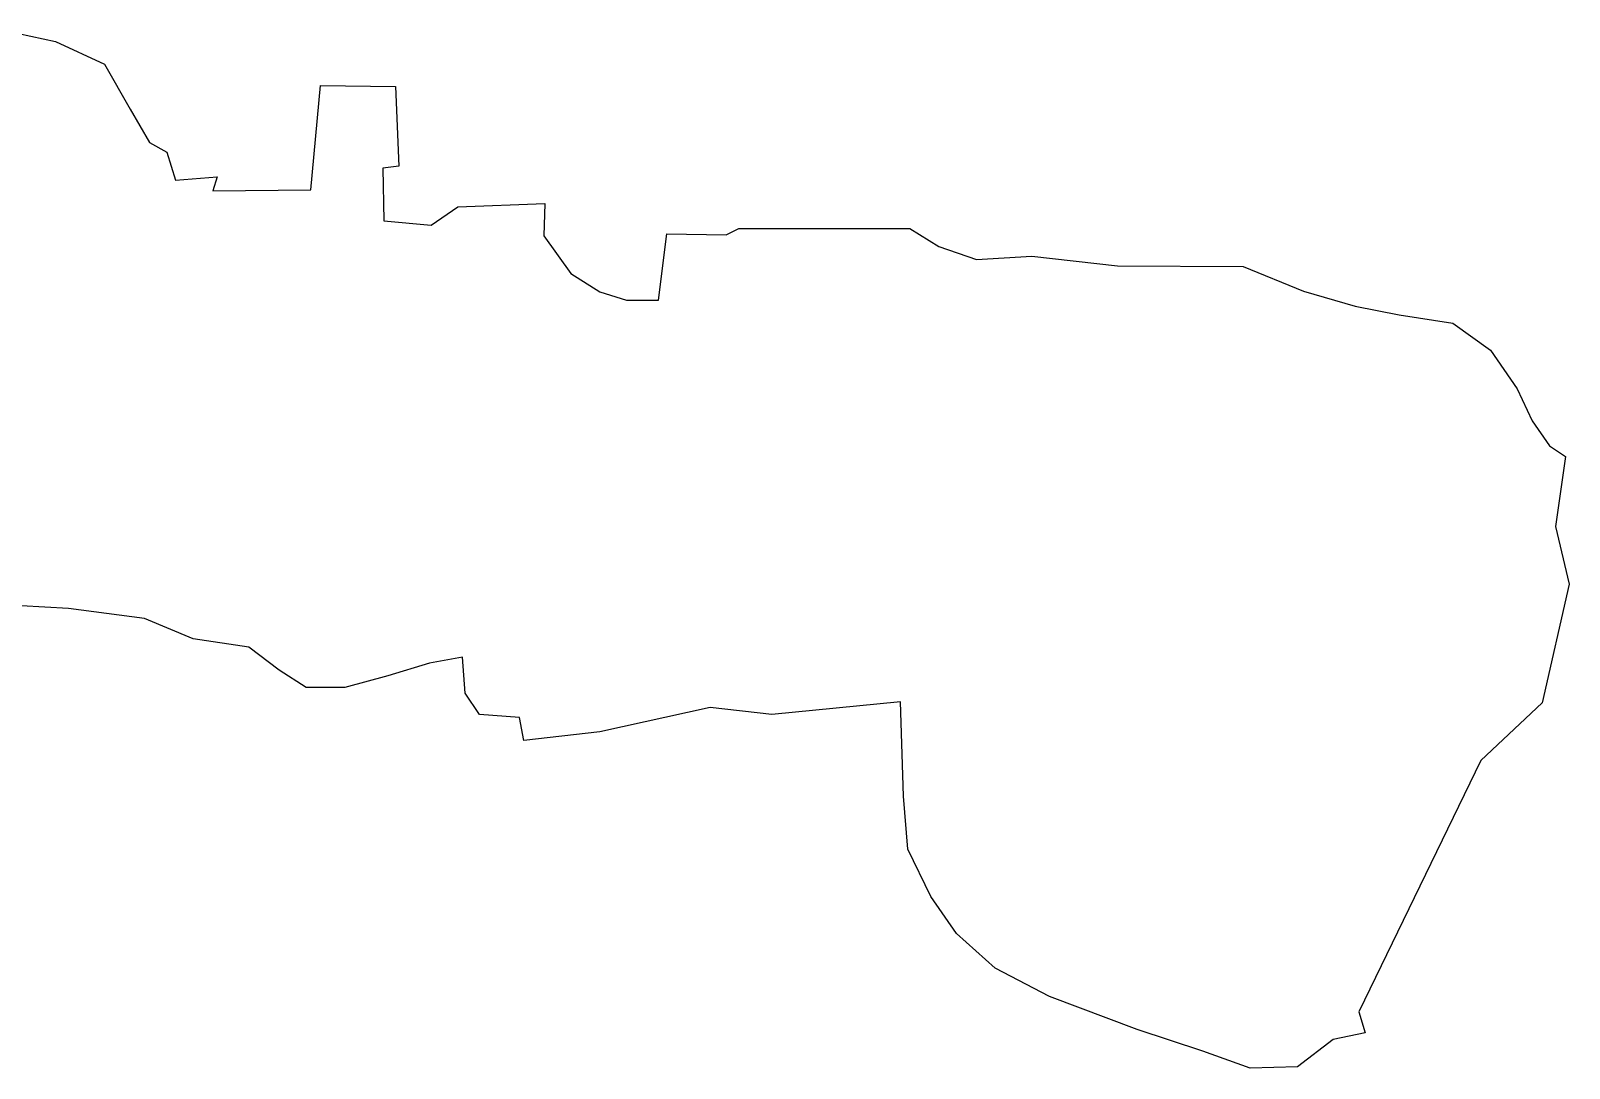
# Model space of a CAD drawing. Header units: metres. Extents: x 266585 to 279238, y 2117616 to 2127268.
# Drawn here: x 272851 to 279238, y 2120119 to 2124429 of the extents above; entities that cross this region are included whole.
import ezdxf

# ---------------------------------------------------------------- set-up
doc = ezdxf.new("R2010")
doc.units = ezdxf.units.M
doc.layers.add('village', color=3, linetype='Continuous')

msp = doc.modelspace()

# ---------------------------------------------------------------- linework, layer by layer
at = {"layer": 'village', "color": 3}
for p, q in [((272748.4, 2124428.5), (272953.6, 2124383.9)), ((272953.6, 2124383.9), (273157, 2124290.3)), ((273157, 2124290.3), (273264, 2124102.9)), ((274013.3, 2123768.4), (274053.5, 2124201.1)), ((274053.5, 2124201.1), (274365.7, 2124196.6)), ((274365.7, 2124196.6), (274379.1, 2123866.6)), ((273264, 2124102.9), (273344.3, 2123964.7)), ((273344.3, 2123964.7), (273415.7, 2123924.5)), ((273415.7, 2123924.5), (273451.3, 2123808.6)), ((273451.3, 2123808.6), (273625.3, 2123821.9)), ((273625.3, 2123821.9), (273607.5, 2123764)), ((274379.1, 2123866.6), (274312.2, 2123857.6)), ((274312.2, 2123857.6), (274316.6, 2123639.1)), ((273607.5, 2123764), (274013.3, 2123768.4)), ((274512.9, 2123621.2), (274624.4, 2123697.1)), ((274624.4, 2123697.1), (274985.7, 2123710.4)), ((274985.7, 2123710.4), (274981.2, 2123576.6)), ((274316.6, 2123639.1), (274512.9, 2123621.2)), ((274981.2, 2123576.6), (275092.7, 2123420.5)), ((275456.7, 2123309), (275492.4, 2123585.6)), ((275492.4, 2123585.6), (275737.7, 2123581.1)), ((275737.7, 2123581.1), (275791.2, 2123607.9)), ((275791.2, 2123607.9), (276500.4, 2123607.9)), ((276500.4, 2123607.9), (276620.8, 2123532)), ((276620.8, 2123532), (276776.9, 2123478.5)), ((276776.9, 2123478.5), (277006.6, 2123491.9)), ((277006.6, 2123491.9), (277363.5, 2123451.7)), ((277363.5, 2123451.7), (277885.3, 2123450)), ((277885.3, 2123450), (278135.1, 2123347.4)), ((275092.7, 2123420.5), (275213.2, 2123344.7)), ((275213.2, 2123344.7), (275324.7, 2123309)), ((275324.7, 2123309), (275456.7, 2123309)), ((278135.1, 2123347.4), (278349.2, 2123284.9)), ((278349.2, 2123284.9), (278532, 2123249.2)), ((278532, 2123249.2), (278755.1, 2123213.6)), ((278755.1, 2123213.6), (278911.2, 2123102.1)), ((278911.2, 2123102.1), (279022.7, 2122941.5)), ((279022.7, 2122941.5), (279085.1, 2122807.7)), ((279085.1, 2122807.7), (279156.5, 2122705.1)), ((279156.5, 2122705.1), (279223.4, 2122660.5)), ((279223.4, 2122660.5), (279182, 2122370)), ((279182, 2122370), (279238.4, 2122130.4)), ((279238.4, 2122130.4), (279125.6, 2121637)), ((273007.4, 2122028.4), (272698.1, 2122046.2)), ((273322.6, 2121986.8), (273007.4, 2122028.4)), ((273524.8, 2121903.5), (273322.6, 2121986.8)), ((273756.7, 2121867.8), (273524.8, 2121903.5)), ((273881.6, 2121772.7), (273756.7, 2121867.8)), ((274642.8, 2121826.2), (274506, 2121802.4)), ((274654.7, 2121677.5), (274642.8, 2121826.2)), ((273994.6, 2121701.3), (273881.6, 2121772.7)), ((274506, 2121802.4), (274333.6, 2121748.9)), ((274155.2, 2121701.3), (273994.6, 2121701.3)), ((274333.6, 2121748.9), (274155.2, 2121701.3)), ((274714.2, 2121588.3), (274654.7, 2121677.5)), ((276462.6, 2121641.8), (275927.4, 2121588.3)), ((276474.5, 2121249.3), (276462.6, 2121641.8)), ((279125.6, 2121637), (278871.9, 2121397.4)), ((274880.7, 2121576.4), (274714.2, 2121588.3)), ((274898.6, 2121481.3), (274880.7, 2121576.4)), ((275671.7, 2121618), (275213.7, 2121516.9)), ((275927.4, 2121588.3), (275671.7, 2121618)), ((275213.7, 2121516.9), (274898.6, 2121481.3)), ((278871.9, 2121397.4), (278364.4, 2120354.2)), ((276492.4, 2121029.3), (276474.5, 2121249.3)), ((276587.5, 2120833), (276492.4, 2121029.3)), ((276694.6, 2120678.4), (276587.5, 2120833)), ((276855.1, 2120535.7), (276694.6, 2120678.4)), ((277081.1, 2120416.7), (276855.1, 2120535.7)), ((277443.9, 2120280), (277081.1, 2120416.7)), ((278364.4, 2120354.2), (278390.7, 2120266.6)), ((277717.4, 2120190.7), (277443.9, 2120280)), ((278258.6, 2120238.3), (278110, 2120125.3)), ((278390.7, 2120266.6), (278258.6, 2120238.3)), ((277913.7, 2120119.4), (277717.4, 2120190.7)), ((278110, 2120125.3), (277913.7, 2120119.4))]:
    msp.add_line(p, q, dxfattribs=at)

doc.saveas('drawing.dxf')
